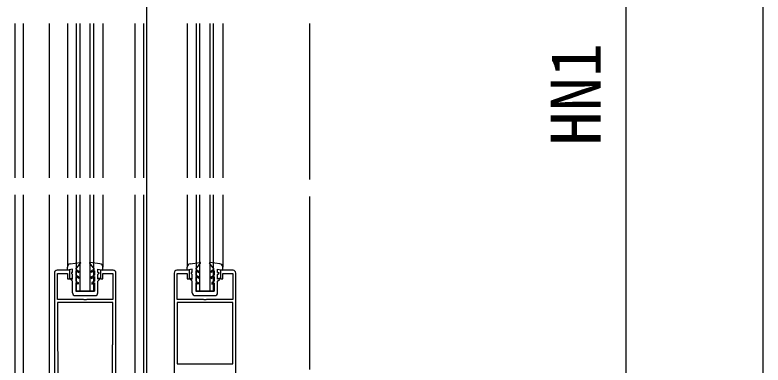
# Model space of a CAD drawing. Units: millimetres, scale not verified. Extents: x -875 to 875, y -1318 to 1308.
# Drawn here: x 121.5 to 340, y -720.1 to -618 of the extents above; entities that cross this region are included whole.
import ezdxf
from ezdxf.enums import TextEntityAlignment as Align

# ---------------------------------------------------------------- set-up
doc = ezdxf.new("R2010")
doc.units = ezdxf.units.MM
doc.header["$LTSCALE"] = 8
for name, color, linetype in [('0-3_YKK_11E', 7, 'Continuous'), ('0-4_YKK_12', 2, 'Continuous'), ('0-5_YKK_13', 4, 'Continuous'), ('0-6_YKK_D', 6, 'Continuous')]:
    doc.layers.add(name, color=color, linetype=linetype)
doc.styles.add('ＭＳ ゴシック', font='')
doc.styles.get('ＭＳ ゴシック').set_extended_font_data('MS Gothic')

msp = doc.modelspace()

# ---------------------------------------------------------------- linework, layer by layer
at = {"layer": '0-3_YKK_11E'}
for p, q in [((133, -693.3), (133, -801.5)), ((168, -693.3), (168, -783.5))]:
    msp.add_line(p, q, dxfattribs=at)
for points in [[(150.2, -692.5), (146.5, -692.5), (146.5, -695), (147.2, -695), (147.2, -693.4), (150.1, -693.4), (150.1, -701), (142.458, -701), (142.275, -701.12), (141.725, -701.12), (141.542, -701), (133.9, -701), (133.9, -693.4), (136.8, -693.4), (136.8, -695), (137.5, -695), (137.5, -692.5), (133.8, -692.5)], [(185.2, -692.5), (181.5, -692.5), (181.5, -695), (182.2, -695), (182.2, -693.4), (185.1, -693.4), (185.1, -701), (177.458, -701), (177.275, -701.12), (176.725, -701.12), (176.542, -701), (168.9, -701), (168.9, -693.4), (171.8, -693.4), (171.8, -695), (172.5, -695), (172.5, -692.5), (168.8, -692.5)], [(135.2, -793.7), (133.9, -793.7), (133.9, -784.4), (150.1, -784.4), (150.1, -794.5), (151, -794.5), (151, -693.3)], [(170.2, -775.7), (168.9, -775.7), (168.9, -766.4), (185.1, -766.4), (185.1, -776.5), (186, -776.5), (186, -693.3)]]:
    msp.add_lwpolyline(points, dxfattribs=at)
for points in [[(150, -734.5), (150, -714.3), (150.05, -714.134), (150.1, -713.968), (150.1, -701.9), (133.9, -701.9), (133.9, -715.834), (133.95, -716), (134, -716.166), (134, -732.5), (133.95, -732.666), (133.9, -732.832), (133.9, -737.8), (150.1, -737.8), (150.1, -734.832), (150.05, -734.666)], [(168.9, -701.9), (168.9, -719.8), (185.1, -719.8), (185.1, -701.9)]]:
    msp.add_lwpolyline(points, close=True, dxfattribs=at)
for centre, start, end in [((133.8, -693.3), 90.00001, 179.99999), ((150.2, -693.3), 0.00001, 89.99999), ((168.8, -693.3), 90.00001, 179.99999), ((185.2, -693.3), 0.00001, 89.99999)]:
    msp.add_arc(centre, 0.8, start, end, dxfattribs=at)
at = {"layer": '0-4_YKK_12'}
for p, q in [((160, -1119), (160, -419.688)), ((121.5, -620.5), (121.5, -665.5)), ((123.9, -620.5), (123.9, -665.5)), ((131.5, -620.5), (131.5, -665.5)), ((136.8, -620.5), (136.8, -665.5)), ((139.5, -665.5), (139.5, -620.5)), ((140.5, -665.5), (140.5, -620.5)), ((143.5, -665.5), (143.5, -620.5)), ((144.5, -665.5), (144.5, -620.5)), ((147.2, -620.5), (147.2, -665.5)), ((156.5, -620.5), (156.5, -665.5)), ((159, -620.5), (159, -665.5)), ((171.8, -620.5), (171.8, -665.5)), ((174.5, -665.5), (174.5, -620.5)), ((175.5, -665.5), (175.5, -620.5)), ((178.5, -665.5), (178.5, -620.5)), ((179.5, -665.5), (179.5, -620.5)), ((182.2, -620.5), (182.2, -665.5)), ((207.5, -620.5), (207.5, -666)), ((121.5, -670.5), (121.5, -806.5)), ((123.9, -670.5), (123.9, -804.9)), ((131.5, -670.5), (131.5, -802.5)), ((136.8, -670.5), (136.8, -691.569)), ((139.5, -698.5), (139.5, -670.5)), ((140.5, -698.5), (140.5, -670.5)), ((143.5, -698.5), (143.5, -670.5)), ((144.5, -698.5), (144.5, -670.5)), ((147.2, -670.5), (147.2, -691.57)), ((156.5, -670.5), (156.5, -794.5)), ((159, -670.5), (159, -784.5)), ((171.8, -670.5), (171.8, -691.606)), ((174.5, -698.5), (174.5, -670.5)), ((175.5, -698.5), (175.5, -670.5)), ((178.5, -698.5), (178.5, -670.5)), ((179.5, -698.5), (179.5, -670.5)), ((182.2, -670.5), (182.2, -691.606)), ((207.5, -671), (207.5, -721.5)), ((139.5, -698.5), (144.5, -698.5)), ((174.5, -698.5), (179.5, -698.5))]:
    msp.add_line(p, q, dxfattribs=at)
at = {"layer": '0-5_YKK_13'}
for p, q in [((137.668, -690.578), (140.534, -690.195)), ((139.3, -692.194), (140.669, -690.436)), ((144.7, -692.194), (143.332, -690.436)), ((146.333, -690.578), (143.467, -690.195)), ((172.668, -690.579), (175.534, -690.196)), ((174.3, -692.195), (175.669, -690.437)), ((179.7, -692.195), (178.332, -690.437)), ((181.333, -690.579), (178.467, -690.196)), ((138.3, -693.194), (138.3, -692.194)), ((139.3, -692.194), (140.201, -692.714)), ((144.7, -692.194), (143.8, -692.714)), ((145.7, -693.194), (145.7, -692.194)), ((173.3, -693.195), (173.3, -692.195)), ((174.3, -692.195), (175.201, -692.714)), ((179.7, -692.195), (178.8, -692.714)), ((180.7, -693.195), (180.7, -692.195)), ((137.8, -694.828), (138.3, -695.117)), ((137.8, -695.194), (137.8, -694.828)), ((138.3, -693.694), (138.001, -693.394)), ((138.3, -695.117), (138.3, -693.694)), ((139.3, -692.656), (139.3, -693.894)), ((139.3, -692.656), (140.201, -693.176)), ((140.201, -694.414), (139.3, -693.894)), ((140.201, -694.876), (139.3, -694.356)), ((139.3, -694.356), (139.3, -695.694)), ((140.201, -692.714), (140.201, -693.176)), ((140.201, -694.414), (140.201, -694.876)), ((144.7, -692.656), (143.8, -693.176)), ((143.8, -692.714), (143.8, -693.176)), ((143.8, -694.414), (144.7, -693.894)), ((143.8, -694.876), (144.7, -694.356)), ((143.8, -694.414), (143.8, -694.876)), ((144.7, -692.656), (144.7, -693.894)), ((144.7, -694.356), (144.7, -695.694)), ((145.7, -693.694), (146, -693.394)), ((145.7, -695.117), (145.7, -693.694)), ((146.2, -694.828), (145.7, -695.117)), ((146.2, -695.194), (146.2, -694.828)), ((172.8, -694.828), (173.3, -695.117)), ((172.8, -695.195), (172.8, -694.828)), ((173.3, -693.694), (173.001, -693.395)), ((173.3, -695.117), (173.3, -693.694)), ((174.3, -692.656), (174.3, -693.894)), ((174.3, -692.656), (175.201, -693.176)), ((175.201, -694.414), (174.3, -693.894)), ((175.201, -694.876), (174.3, -694.356)), ((174.3, -694.356), (174.3, -695.694)), ((175.201, -692.714), (175.201, -693.176)), ((175.201, -694.414), (175.201, -694.876)), ((179.7, -692.657), (178.8, -693.176)), ((178.8, -692.714), (178.8, -693.176)), ((178.8, -694.414), (179.7, -693.895)), ((178.8, -694.876), (179.7, -694.356)), ((178.8, -694.414), (178.8, -694.876)), ((179.7, -692.657), (179.7, -693.895)), ((179.7, -694.356), (179.7, -695.695)), ((180.7, -693.694), (181, -693.395)), ((180.7, -695.117), (180.7, -693.694)), ((181.2, -694.828), (180.7, -695.117)), ((181.2, -695.195), (181.2, -694.828)), ((138.3, -695.694), (137.8, -695.194)), ((138.3, -699.101), (138.3, -695.694)), ((139.3, -695.694), (140.001, -696.098)), ((140.001, -696.56), (139.3, -696.156)), ((139.3, -696.156), (139.3, -698.601)), ((140.001, -696.098), (140.001, -696.56)), ((144.7, -695.694), (144, -696.098)), ((144, -696.098), (144, -696.56)), ((144, -696.56), (144.7, -696.156)), ((144.7, -696.156), (144.7, -698.595)), ((145.7, -695.694), (146.2, -695.194)), ((145.7, -699.095), (145.7, -695.694)), ((173.3, -695.695), (172.8, -695.195)), ((173.3, -699.101), (173.3, -695.695)), ((174.3, -695.694), (175.001, -696.099)), ((175.001, -696.561), (174.3, -696.156)), ((174.3, -696.156), (174.3, -698.601)), ((175.001, -696.099), (175.001, -696.561)), ((179.7, -695.695), (179, -696.099)), ((179, -696.099), (179, -696.561)), ((179, -696.561), (179.7, -696.156)), ((179.7, -696.156), (179.7, -698.596)), ((180.7, -695.695), (181.2, -695.195)), ((180.7, -699.095), (180.7, -695.695)), ((139.3, -698.601), (144.7, -698.595)), ((174.3, -698.601), (179.7, -698.596)), ((139.101, -699.901), (144.901, -699.895)), ((174.101, -699.901), (179.901, -699.895))]:
    msp.add_line(p, q, dxfattribs=at)
for points in [[(138.3, -692.194), (136.8, -692.494), (136.8, -691.569)], [(145.7, -692.194), (147.2, -692.494), (147.2, -691.57)], [(173.3, -692.195), (171.8, -692.495), (171.8, -691.57)], [(180.7, -692.195), (182.2, -692.495), (182.2, -691.57)], [(138.301, -693.194), (138.001, -693.194), (138.001, -693.394)], [(145.7, -693.194), (146, -693.194), (146, -693.394)], [(173.301, -693.195), (173.001, -693.195), (173.001, -693.395)], [(180.7, -693.195), (181, -693.195), (181, -693.395)]]:
    msp.add_lwpolyline(points, dxfattribs=at)
for centre, radius, start, end in [((140.551, -690.344), 0.15, 322.09474, 96.54248), ((143.45, -690.344), 0.15, 83.45624, 217.90398), ((175.551, -690.345), 0.15, 322.09474, 96.54248), ((178.45, -690.345), 0.15, 83.45624, 217.90398), ((137.8, -691.569), 1, 97.60325, 180.00023), ((146.2, -691.57), 1, 359.99849, 82.39547), ((172.8, -691.57), 1, 97.60325, 180.00023), ((181.2, -691.57), 1, 359.99849, 82.39547), ((139.1, -699.101), 0.8, 179.99936, 270.05871), ((144.9, -699.095), 0.8, 270.05871, 359.99936), ((174.1, -699.101), 0.8, 179.99936, 270.05871), ((179.9, -699.095), 0.8, 270.05871, 359.99936)]:
    msp.add_arc(centre, radius, start, end, dxfattribs=at)
at = {"layer": '0-6_YKK_D'}
for p, q in [((300, -768), (300, -495.798)), ((340, -1100.5), (340, -513.298))]:
    msp.add_line(p, q, dxfattribs=at)

# ---------------------------------------------------------------- texts
at = {"layer": '0-6_YKK_D', "style": 'ＭＳ ゴシック'}
msp.add_text('HN1', height=14.66, rotation=90, dxfattribs=at).set_placement((297, -656.103), align=Align.BOTTOM_LEFT)

doc.saveas('drawing.dxf')
